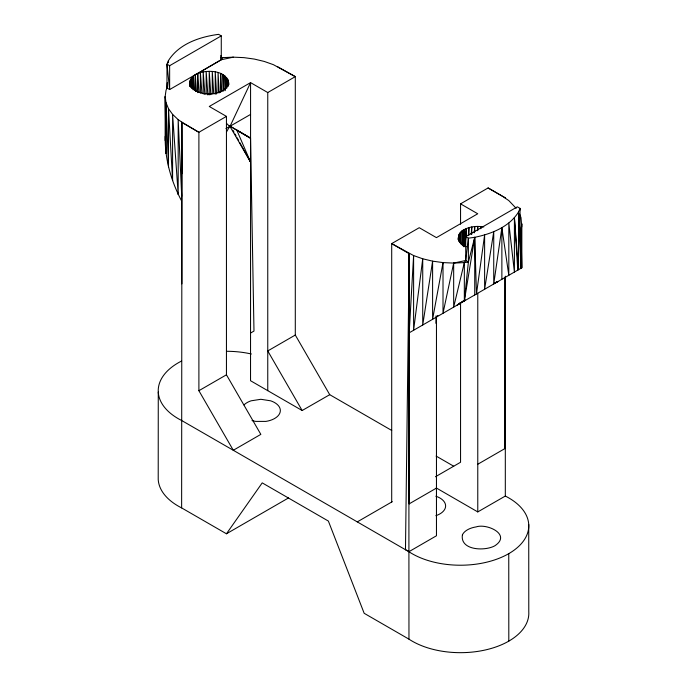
<?xml version="1.0" encoding="UTF-8"?>
<svg xmlns="http://www.w3.org/2000/svg" width="687" height="687" viewBox="0 0 687 687"><rect width="100%" height="100%" fill="white"/><g stroke="black" fill="none" stroke-linecap="round" stroke-linejoin="round"><path stroke-width="1.03" d="M158.268 392.097L158.216 479.492A68.331 39.477 0 0 0 181.634 507.908L226.444 533.782L288.549 497.92M181.634 507.908L181.952 122.2L198.895 132.29L198.895 390.705L233.297 450.277L408.911 551.713A68.331 39.425 0 0 0 508.758 553.653L508.809 641.108M477.774 464.249L505.048 448.499L505.228 277.144M329.726 394.682L302.151 410.517L250.54 380.727L250.575 82.62L267.758 92.539L295.298 76.635L295.298 335.041L329.726 394.682L391.719 430.448M189.964 86.141C188.384 80.31 192.592 75.364 197.779 73.5L221.274 59.743L233.331 57.158L243.988 57.639L254.396 59.082L264.272 61.444L273.392 64.672L295.298 76.635L277.814 66.854M195.357 90.615L195.452 74.651L194.584 90.263M228.694 84.733C228.402 70.4 207.981 69.267 197.779 73.5L196.628 91.508M463.897 246.719L464 229.69C469.994 226.418 477.139 225.8 483.794 226.95M181.48 200.716C171.089 180.964 164.7 158.723 165.232 136.292M190.582 86.588L190.703 79.125L190.703 87.507M435.91 323.345L436.047 315.831M521.777 226.908L520.995 217.573L519.57 214.138M191.57 88.134L191.871 77.494L191.871 88.219M168.495 60.499L168.418 62.629L168.495 60.499C179.187 43.702 199.788 36.832 218.612 34.35L221.274 35.887L221.274 59.743L169.637 89.559L166.975 88.022L166.975 64.166L168.495 60.499L168.495 62.637M192.892 89.705L193.468 75.991L193.468 89.825M167.267 82.723L166.975 88.022L166.005 90.358L165.163 96.515L165.163 140.56M520.995 268.265L520.025 232.223L518.505 212.034C509.144 227.088 491.36 233.889 474.734 237.307L468.388 262.039L464.335 262.597L464.335 300.975L468.388 262.039L465.726 260.502L453.669 263.087L453.669 307.132L464.335 262.597L465.726 260.502L465.726 236.646L517.363 206.83L520.025 208.367L518.505 212.034L520.995 268.265L520.995 229.887L521.837 223.73L521.837 267.775L409.186 332.817L413.608 255.564L391.702 243.602L391.702 502.017M465.176 246.556L466.327 228.548L466.327 237.058M166.005 153.364L166.005 102.672L168.495 108.675L168.495 166.812L166.005 102.672L165.163 96.515L166.005 153.364L166.151 151.226M465.047 246.616L466.327 228.548M480.668 228.668L480.823 226.538L480.823 228.651M468.379 235.04L468.929 227.62L468.929 235.134M477.456 230.609L477.774 226.401L477.774 230.677M471.188 234.379L471.754 226.95L471.754 234.284M474.245 232.893L474.726 226.538L474.726 231.785M465.726 260.502L468.388 238.183L465.726 236.646M519.776 210.497L520.025 208.367L520.025 232.223L520.995 229.887L521.837 267.775M518.505 212.034L518.505 269.708L514.408 217.745L514.408 272.069L508.818 223.009L508.818 275.298L501.871 227.706L493.738 283.997L493.738 231.717L484.618 289.27L484.618 234.937L476.469 293.976L474.734 237.307L468.388 238.183L468.388 262.039M464.335 300.975L474.734 237.307L474.734 294.972M453.669 263.087L443.012 313.289L443.012 262.597L432.604 261.154L422.728 258.793L413.608 255.564L413.608 330.267L422.728 258.793L422.728 325.003L432.604 261.154L432.604 319.292L443.012 262.597L453.669 263.087L464.335 262.597M225.963 128.589L230.093 126.21L250.575 82.62L209.26 106.468L226.444 116.386L226.444 374.801L260.837 434.373L233.297 450.277L181.686 420.521A68.331 39.477 0 0 1 181.634 361.001M226.53 131.895L229.681 126.451L226.65 123.488M233.331 57.158L222.665 57.639L221.274 59.743L220.836 55.51M226.444 533.782L262.219 482.875L328.377 521.072L364.162 613.293L408.963 639.159A68.331 39.425 0 0 0 485.554 649.919A68.331 39.425 0 0 0 528.784 611.868L528.732 524.413M437.834 315.488L436.46 317.076L436.46 535.766L408.911 551.713L408.963 639.159M465.279 299.833L457.25 305.071L460.668 302.478M457.25 305.071L464.24 300.313M169.637 65.703L169.637 89.559L166.975 64.166L169.637 65.703L221.274 35.887M226.444 116.386L198.895 132.29L181.686 122.355L181.857 283.877M460.556 224.22L460.556 203.85L488.105 187.946L505.314 197.89L488.105 187.946M250.54 333.058L253.984 331.065L250.54 138.259L236.775 130.066L250.54 162.029L249.956 159.968M198.895 390.705L226.444 374.801M295.298 335.041L267.758 350.945L302.151 410.517M357.274 521.888L392.286 501.673M435.464 476.752L460.556 462.257L460.556 302.495M460.556 203.85L477.74 213.769L436.425 237.625L419.242 227.706L391.702 243.602L408.911 253.546L409.186 503.846L436.46 488.096M230.093 126.21L250.575 114.42M436.305 487.968L477.774 511.918L505.314 496.048L505.314 276.183M493.524 283.783L498.152 281.455L494.322 282.967M493.343 283.731L498.152 281.455M189.99 84.355L190.024 86.468L189.99 80.843C190.196 98.138 225.319 98.275 228.702 82.595L228.702 84.741M220.639 57.923L222.665 57.639M466.327 246.736C457.946 244.89 455.292 233.176 464 229.69L464 246.65M408.258 551.094L405.476 549.72L409.186 253.391L409.186 503.846M229.381 125.798L250.54 138.018M250.54 138.259L229.75 126.013L250.54 162.029L249.295 159.075M436.125 456.074L453.703 466.215M505.048 198.045L508.818 200.595L516.16 208.307M181.952 122.2L178.182 119.641L172.592 114.377L168.495 108.675L172.592 180.587L172.592 114.377L178.182 194.344L178.182 119.641L181.712 196.302M232.953 130.264L233.992 132.136M235.023 134.008L236.062 135.871M237.092 137.744L238.647 140.543M239.677 142.415L250.54 162.029M177.907 192.231L178.182 194.344M201.875 92.693L200.389 72.582L200.389 92.968M204.855 94.291L203.206 71.903L203.206 93.921M199.161 92.324L197.779 73.5L197.779 92.659M207.86 94.961L206.177 71.491L206.177 93.526M210.823 94.703L209.226 71.354L209.226 94.9M172.454 178.474L172.592 180.587M514.408 217.745L517.783 270.12M213.691 93.518L212.274 71.491L212.274 93.707M462.883 245.8L462.016 231.03L462.016 244.864M216.56 94.007L215.246 71.903L215.246 94.239M219.17 92.925L218.071 72.582L218.071 92.745M460.986 244.083L460.419 232.541L460.419 243.267M221.532 91.465L220.673 73.5L220.673 92.41M223.644 90.504L223 74.651L223 91.526M459.534 242.614L459.251 234.164L459.251 241.506M225.448 89.911L224.984 75.991L224.984 90.693M226.839 88.022L226.581 77.494L226.581 88.108M458.641 241.18L458.538 235.881L458.538 240.081M227.869 86.639L227.749 79.125L227.749 86.571M195.572 91.551L195.452 74.651L195.452 90.547M458.306 239.754L458.298 237.642L458.298 239.78M228.488 85.085L228.462 80.843L228.462 85.068M409.186 332.817L408.911 253.546L408.911 551.713M181.686 122.355L181.857 173.777M505.048 277.471L505.048 448.499M501.871 227.706L501.871 279.308M477.774 293.22L477.774 511.918M267.758 92.539L267.758 390.663M226.856 351.289A68.331 39.477 0 0 1 251.373 353.994M252.026 420.556A19.476 11.241 0 0 0 255.83 421.397L265.912 421.397A19.476 11.241 0 0 0 280.176 412.011A19.476 11.241 0 0 0 270.609 400.804L260.871 399.293L251.133 400.804A19.476 11.241 0 0 0 244.005 404.918M505.314 496.048A68.331 39.425 0 0 1 508.758 553.653M435.867 496.212A19.476 11.241 0 0 1 435.867 515.688M462.403 534.847C459.878 550.699 485.408 551.292 494.983 545.701C511.695 534.486 486.868 523.193 476.177 526.895A19.476 11.241 0 0 0 462.403 534.847"/></g></svg>
